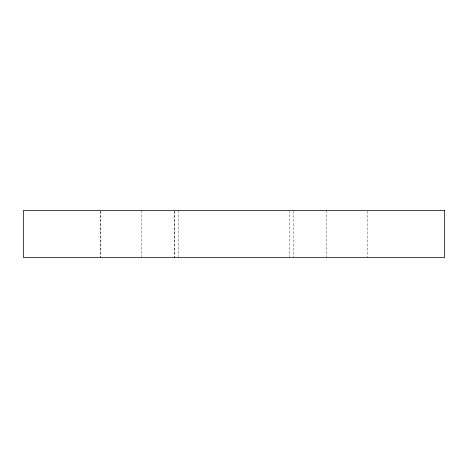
<?xml version="1.0" encoding="UTF-8"?>
<svg xmlns="http://www.w3.org/2000/svg" width="468" height="468" viewBox="0 0 468 468"><rect width="100%" height="100%" fill="white"/><g stroke="black" fill="none" stroke-linecap="round" stroke-linejoin="round"><path stroke-width="0.35" stroke-dasharray="2.34 1.75" d="M367.479 211.179L367.479 257.546M326.693 210.454L326.687 256.821M293.325 211.179L293.325 257.546M289.616 210.454L289.622 256.821M178.384 210.454L178.384 256.821M174.675 211.179L174.675 257.546M174.447 211.179L174.447 257.546M141.307 210.454L141.307 256.821M100.749 211.179L100.749 256.821M100.521 211.179L100.521 257.546"/><path stroke-width="0.7" d="M444.6 210.454L23.4 210.454L23.4 257.546L444.6 257.546L444.6 210.454"/></g></svg>
